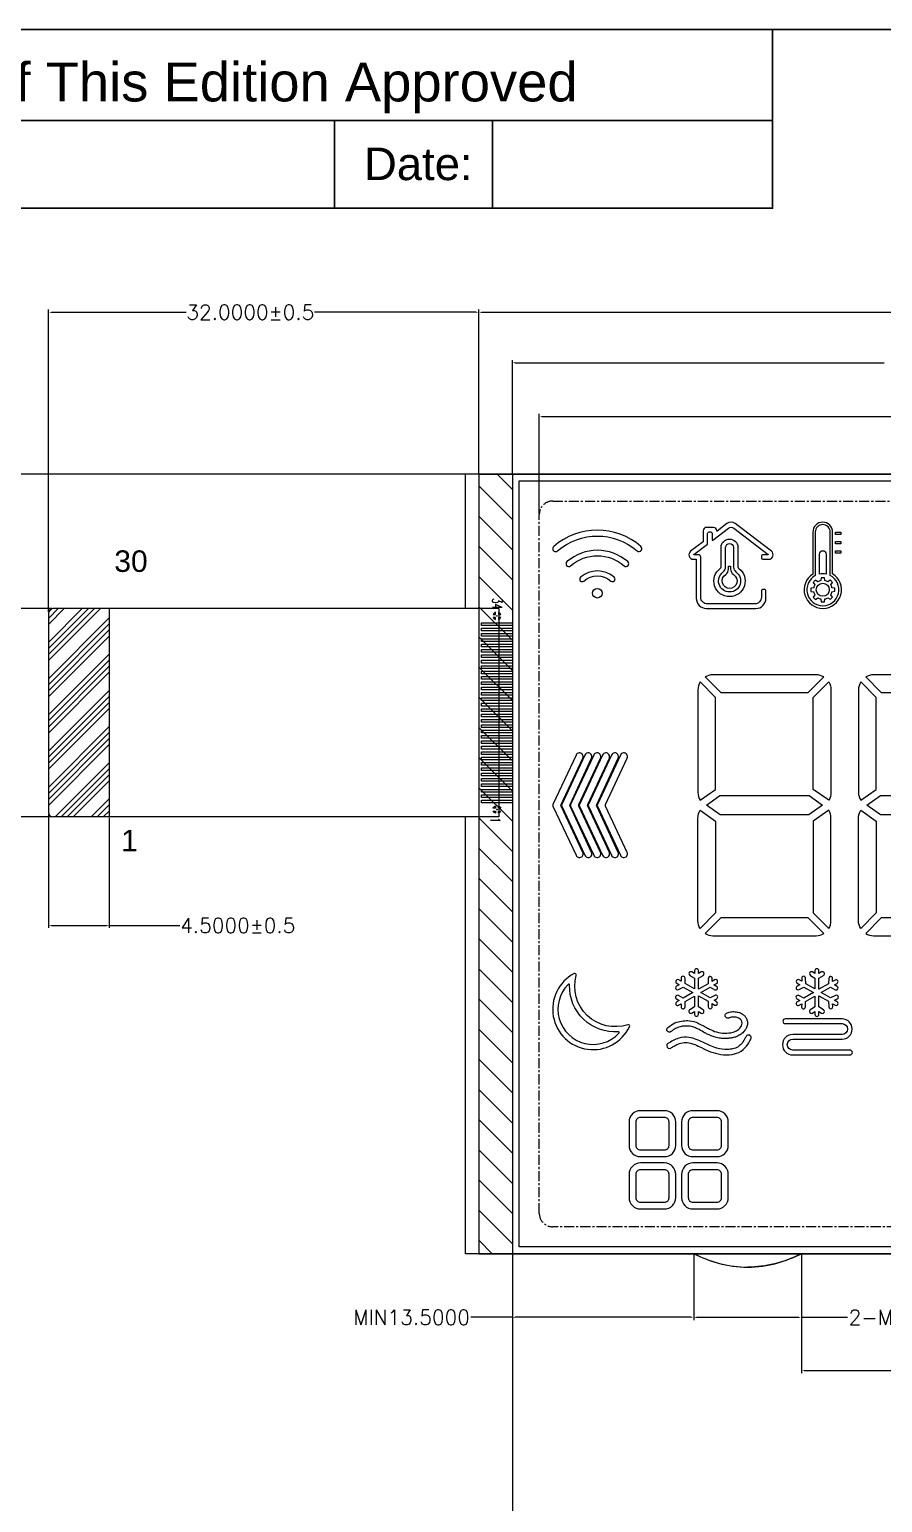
# Model space of a CAD drawing. Header units: millimetres. Extents: x 1950 to 4611, y 2266 to 2867.
# Drawn here: x 2674.1 to 2737.5, y 2679.3 to 2788.9 of the extents above; entities that cross this region are included whole.
import ezdxf

# ---------------------------------------------------------------- set-up
doc = ezdxf.new("R2010")
doc.units = ezdxf.units.MM
doc.linetypes.add('CENTER', pattern=[0.6, 0.375, -0.075, 0.075, -0.075])
for name, color, linetype, lineweight in [('BACKLIGHT', 7, 'Continuous', 20), ('FPC', 30, 'Continuous', 0), ('LCD', 4, 'Continuous', 20), ('silicone', 193, 'Continuous', 20), ('TEXT', 7, 'Continuous', 30)]:
    doc.layers.add(name, color=color, linetype=linetype, lineweight=lineweight)
doc.layers.add('Dim', color=4, linetype='Continuous')
doc.layers.add('DWG', color=7, linetype='Continuous')
doc.styles.add('Arial', font='arial.ttf')
doc.styles.get("Standard").update_dxf_attribs({"font": 'txt.shx', "bigfont": 'gbcbig.shx'})
doc.dimstyles.get("Standard").update_dxf_attribs({"dimtxt": 1, "dimasz": 0.18, "dimexe": 0.18, "dimexo": 0.0625, "dimgap": 0.09, "dimtad": 0, "dimtih": 1, "dimtoh": 1, "dimdec": 4, "dimzin": 0, "dimdsep": 46, "dimtxsty": 'Standard', "dimcen": 0.09, "dimadec": 0, "dimazin": 0, "dimtfac": 1, "dimtdec": 4, "dimtofl": 0, "dimtmove": 0, "dimatfit": 3, "dimfxl": 0, "dimtolj": 1, "dimtzin": 0, "dimarcsym": 0})

# ---------------------------------------------------------------- blocks, each defined once
blk = doc.blocks.new('A$C6D9B0F57')
at = {"layer": 'TEXT', "color": 4, "lineweight": 30}
for p, q in [((0.03, 202.38), (89.39, 202.38)), ((52.76, 202.38), (52.76, 195.04)), ((65.97, 202.38), (65.97, 195.04))]:
    blk.add_line(p, q, dxfattribs=at)
blk.add_lwpolyline([(297, 0.07), (297, 210), (0.07, 210), (0.07, 0.07)], close=True, dxfattribs=at)
blk.add_lwpolyline([(0.07, 195.04), (89.39, 195.04), (89.39, 210)], dxfattribs=at)
at = {"layer": 'TEXT', "style": 'Arial'}
for s, height, p in [('All Pages Of This Edition Approved ', 3.2555, (2.06, 203.98)), ('Date:', 2.721, (55.22, 197.4))]:
    blk.add_text(s, height=height, dxfattribs=at).set_placement(p)
blk = doc.blocks.new('*D319')
at = {"layer": 'Defpoints', "color": 0}
for p in [(2675.51, 2730.63), (2680.01, 2730.33), (2680.01, 2722.25)]:
    blk.add_point(p, dxfattribs=at)
at = {"layer": 'Dim', "color": 0, "lineweight": -2}
for p, q in [((2675.51, 2730.56), (2675.51, 2722.06)), ((2680.01, 2730.26), (2680.01, 2722.06)), ((2675.71, 2722.25), (2679.81, 2722.25)), ((2680.01, 2722.25), (2685.27, 2722.25))]:
    blk.add_line(p, q, dxfattribs=at)
at = {"layer": 'Dim', "color": 0}
for points in [[(2675.71, 2722.29), (2675.71, 2722.22), (2675.51, 2722.25)], [(2679.81, 2722.29), (2679.81, 2722.22), (2680.01, 2722.25)]]:
    blk.add_solid(points, dxfattribs=at)
at = {"layer": 'Dim', "color": 0, "lineweight": 15, "insert": (2689.58, 2722.25), "char_height": 1.1, "attachment_point": 5}
blk.add_mtext('\\A1;4.5000±0.5', dxfattribs=at)
blk = doc.blocks.new('*D320')
at = {"layer": 'Defpoints', "color": 0}
for p in [(2666.24, 2745.83), (2675.81, 2745.83), (2675.81, 2730.33)]:
    blk.add_point(p, dxfattribs=at)
at = {"layer": 'Dim', "color": 0, "lineweight": -2}
for p, q in [((2675.74, 2745.83), (2666.04, 2745.83)), ((2666.24, 2745.63), (2666.24, 2738.72)), ((2666.24, 2730.52), (2666.24, 2737.43)), ((2675.74, 2730.33), (2666.04, 2730.33))]:
    blk.add_line(p, q, dxfattribs=at)
at = {"layer": 'Dim', "color": 0}
for points in [[(2666.21, 2745.63), (2666.27, 2745.63), (2666.24, 2745.83)], [(2666.21, 2730.52), (2666.27, 2730.52), (2666.24, 2730.33)]]:
    blk.add_solid(points, dxfattribs=at)
at = {"layer": 'Dim', "color": 0, "lineweight": 15, "insert": (2666.24, 2738.08), "char_height": 1.1, "attachment_point": 5}
blk.add_mtext('\\A1;*15.5000±0.1', dxfattribs=at)
blk = doc.blocks.new('*D321')
at = {"layer": 'Defpoints', "color": 0}
for p in [(2707.51, 2755.83), (2660.99, 2745.83), (2675.81, 2745.83)]:
    blk.add_point(p, dxfattribs=at)
at = {"layer": 'Dim', "color": 0, "lineweight": -2}
for p, q in [((2660.99, 2755.83), (2660.99, 2764.35)), ((2660.99, 2764.35), (2661.19, 2764.35)), ((2707.44, 2755.83), (2660.8, 2755.83)), ((2660.99, 2746.02), (2660.99, 2755.63)), ((2675.74, 2745.83), (2660.8, 2745.83))]:
    blk.add_line(p, q, dxfattribs=at)
at = {"layer": 'Dim', "color": 0}
for points in [[(2660.96, 2755.63), (2661.03, 2755.63), (2660.99, 2755.83)], [(2660.96, 2746.02), (2661.03, 2746.02), (2660.99, 2745.83)]]:
    blk.add_solid(points, dxfattribs=at)
at = {"layer": 'Dim', "color": 0, "lineweight": 15, "insert": (2666.24, 2764.35), "char_height": 1.1, "attachment_point": 5}
blk.add_mtext('\\A1;*10.0000±0.5', dxfattribs=at)
blk = doc.blocks.new('*D322')
at = {"layer": 'Defpoints', "color": 0}
for p in [(2778.01, 2760.11), (2712.01, 2752.83), (2778.01, 2752.83)]:
    blk.add_point(p, dxfattribs=at)
at = {"layer": 'Dim', "color": 0, "lineweight": -2}
for p, q in [((2712.01, 2752.89), (2712.01, 2760.31)), ((2712.21, 2760.11), (2739.78, 2760.11)), ((2777.81, 2760.11), (2750.24, 2760.11)), ((2778.01, 2752.89), (2778.01, 2760.31))]:
    blk.add_line(p, q, dxfattribs=at)
at = {"layer": 'Dim', "color": 0}
for points in [[(2712.21, 2760.14), (2712.21, 2760.08), (2712.01, 2760.11)], [(2777.81, 2760.14), (2777.81, 2760.08), (2778.01, 2760.11)]]:
    blk.add_solid(points, dxfattribs=at)
at = {"layer": 'Dim', "color": 0, "lineweight": 15, "insert": (2745.01, 2760.11), "char_height": 1.1, "attachment_point": 5}
blk.add_mtext('\\A1;66.0000(V.A)', dxfattribs=at)
blk = doc.blocks.new('*D323')
at = {"layer": 'Defpoints', "color": 0}
for p in [(2780.01, 2767.87), (2707.51, 2755.83), (2780.01, 2755.83)]:
    blk.add_point(p, dxfattribs=at)
at = {"layer": 'Dim', "color": 0, "lineweight": -2}
for p, q in [((2707.51, 2755.89), (2707.51, 2768.07)), ((2707.71, 2767.87), (2743.84, 2767.87)), ((2779.81, 2767.87), (2751.19, 2767.87)), ((2780.01, 2755.89), (2780.01, 2768.07))]:
    blk.add_line(p, q, dxfattribs=at)
at = {"layer": 'Dim', "color": 0}
for points in [[(2707.71, 2767.9), (2707.71, 2767.84), (2707.51, 2767.87)], [(2779.81, 2767.9), (2779.81, 2767.84), (2780.01, 2767.87)]]:
    blk.add_solid(points, dxfattribs=at)
at = {"layer": 'Dim', "color": 0, "lineweight": 15, "insert": (2747.51, 2767.87), "char_height": 1.1, "attachment_point": 5}
blk.add_mtext('\\A1;*72.5000', dxfattribs=at)
blk = doc.blocks.new('*D328')
at = {"layer": 'Defpoints', "color": 0}
for p in [(2780.01, 2764.12), (2710.01, 2755.83), (2780.01, 2755.83)]:
    blk.add_point(p, dxfattribs=at)
at = {"layer": 'Dim', "color": 0, "lineweight": -2}
for p, q in [((2710.01, 2755.89), (2710.01, 2764.31)), ((2780.01, 2755.89), (2780.01, 2764.31)), ((2710.21, 2764.12), (2737.67, 2764.12)), ((2779.81, 2764.12), (2752.35, 2764.12))]:
    blk.add_line(p, q, dxfattribs=at)
at = {"layer": 'Dim', "color": 0}
for points in [[(2710.21, 2764.15), (2710.21, 2764.08), (2710.01, 2764.12)], [(2779.81, 2764.15), (2779.81, 2764.08), (2780.01, 2764.12)]]:
    blk.add_solid(points, dxfattribs=at)
at = {"layer": 'Dim', "color": 0, "lineweight": 15, "insert": (2745.01, 2764.12), "char_height": 1.1, "attachment_point": 5}
blk.add_mtext('\\A1;LCD/BLD 70.0000', dxfattribs=at)
blk = doc.blocks.new('*D329')
at = {"layer": 'Defpoints', "color": 0}
for p in [(2675.51, 2767.87), (2707.51, 2755.83), (2675.51, 2745.53)]:
    blk.add_point(p, dxfattribs=at)
at = {"layer": 'Dim', "color": 0, "lineweight": -2}
for p, q in [((2675.51, 2745.59), (2675.51, 2768.07)), ((2675.71, 2767.87), (2685.74, 2767.87)), ((2707.31, 2767.87), (2695.29, 2767.87)), ((2707.51, 2755.89), (2707.51, 2768.07))]:
    blk.add_line(p, q, dxfattribs=at)
at = {"layer": 'Dim', "color": 0}
for points in [[(2675.71, 2767.9), (2675.71, 2767.84), (2675.51, 2767.87)], [(2707.31, 2767.9), (2707.31, 2767.84), (2707.51, 2767.87)]]:
    blk.add_solid(points, dxfattribs=at)
at = {"layer": 'Dim', "color": 0, "lineweight": 15, "insert": (2690.51, 2767.87), "char_height": 1.1, "attachment_point": 5}
blk.add_mtext('\\A1;32.0000±0.5', dxfattribs=at)
blk = doc.blocks.new('*D331')
at = {"layer": 'Defpoints', "color": 0}
for p in [(2723.51, 2697.83), (2710.01, 2696.83), (2723.51, 2693.09)]:
    blk.add_point(p, dxfattribs=at)
at = {"layer": 'Dim', "color": 0, "lineweight": -2}
for p, q in [((2723.51, 2697.76), (2723.51, 2692.89)), ((2710.01, 2696.76), (2710.01, 2692.89)), ((2710.01, 2693.09), (2706.92, 2693.09)), ((2723.31, 2693.09), (2710.21, 2693.09))]:
    blk.add_line(p, q, dxfattribs=at)
at = {"layer": 'Dim', "color": 0}
for points in [[(2710.21, 2693.12), (2710.21, 2693.06), (2710.01, 2693.09)], [(2723.31, 2693.12), (2723.31, 2693.06), (2723.51, 2693.09)]]:
    blk.add_solid(points, dxfattribs=at)
at = {"layer": 'Dim', "color": 0, "lineweight": 15, "insert": (2702.51, 2693.09), "char_height": 1.1, "attachment_point": 5}
blk.add_mtext('\\A1;MIN13.5000', dxfattribs=at)
blk = doc.blocks.new('*D332')
at = {"layer": 'Defpoints', "color": 0}
for p in [(2731.51, 2697.83), (2758.51, 2697.83), (2758.51, 2689.13)]:
    blk.add_point(p, dxfattribs=at)
at = {"layer": 'Dim', "color": 0, "lineweight": -2}
for p, q in [((2731.51, 2697.76), (2731.51, 2688.93)), ((2758.51, 2697.76), (2758.51, 2688.93)), ((2731.71, 2689.13), (2741.51, 2689.13)), ((2758.31, 2689.13), (2750.51, 2689.13))]:
    blk.add_line(p, q, dxfattribs=at)
at = {"layer": 'Dim', "color": 0}
for points in [[(2731.71, 2689.16), (2731.71, 2689.1), (2731.51, 2689.13)], [(2758.31, 2689.16), (2758.31, 2689.1), (2758.51, 2689.13)]]:
    blk.add_solid(points, dxfattribs=at)
at = {"layer": 'Dim', "color": 0, "lineweight": 15, "insert": (2746.01, 2689.13), "char_height": 1.1, "attachment_point": 5}
blk.add_mtext('\\A1;MIN27.0000', dxfattribs=at)
blk = doc.blocks.new('*D333')
at = {"layer": 'Defpoints', "color": 0}
for p in [(2723.51, 2697.83), (2731.51, 2697.83), (2731.51, 2693.09)]:
    blk.add_point(p, dxfattribs=at)
at = {"layer": 'Dim', "color": 0, "lineweight": -2}
for p, q in [((2723.51, 2697.76), (2723.51, 2692.89)), ((2731.51, 2697.76), (2731.51, 2692.89)), ((2723.71, 2693.09), (2731.31, 2693.09)), ((2731.51, 2693.09), (2734.93, 2693.09))]:
    blk.add_line(p, q, dxfattribs=at)
at = {"layer": 'Dim', "color": 0}
for points in [[(2723.71, 2693.12), (2723.71, 2693.06), (2723.51, 2693.09)], [(2731.31, 2693.12), (2731.31, 2693.06), (2731.51, 2693.09)]]:
    blk.add_solid(points, dxfattribs=at)
at = {"layer": 'Dim', "color": 0, "lineweight": 15, "insert": (2740.16, 2693.09), "char_height": 1.1, "attachment_point": 5}
blk.add_mtext('\\A1;2-MAX8.0000', dxfattribs=at)
blk = doc.blocks.new('*D334')
at = {"layer": 'Defpoints', "color": 0}
for p in [(2710.01, 2697.83), (2780.01, 2696.83), (2780.01, 2671.77)]:
    blk.add_point(p, dxfattribs=at)
at = {"layer": 'Dim', "color": 0, "lineweight": -2}
for p, q in [((2710.01, 2697.76), (2710.01, 2671.57)), ((2780.01, 2696.76), (2780.01, 2671.57)), ((2710.21, 2671.77), (2742.07, 2671.77)), ((2779.81, 2671.77), (2747.95, 2671.77))]:
    blk.add_line(p, q, dxfattribs=at)
at = {"layer": 'Dim', "color": 0}
for points in [[(2710.21, 2671.8), (2710.21, 2671.73), (2710.01, 2671.77)], [(2779.81, 2671.8), (2779.81, 2671.73), (2780.01, 2671.77)]]:
    blk.add_solid(points, dxfattribs=at)
at = {"layer": 'Dim', "color": 0, "lineweight": 15, "insert": (2745.01, 2671.77), "char_height": 1.1, "attachment_point": 5}
blk.add_mtext('\\A1;70.0000', dxfattribs=at)
blk = doc.blocks.new('SPC')
at = {"layer": 'LCD'}
for points in [[(11.78, 52.29, 1), (12.06, 52.62, 0.37367), (5.57, 52.62, 1), (5.86, 52.29, -0.37367)], [(16.34, 52), (16.01, 52, -0.718034), (16, 52.03), (17.01, 52.8, 0.234266), (17.02, 52.81), (17.02, 53.59, -0.41484), (17.14, 53.7), (17.26, 53.7, -0.413587), (17.37, 53.59), (17.37, 53.1, 0.620396), (17.4, 53.09), (18.57, 53.98, -0.337132), (18.97, 53.98), (21.53, 52.03, -0.718303), (21.52, 52), (21.14, 52, 0.414318), (21.02, 51.88), (21.02, 51.78, 0.41411), (21.14, 51.67), (21.57, 51.67, 0.718303), (21.77, 52.26), (19.07, 54.32, 0.337132), (18.46, 54.32), (17.73, 53.76, -0.620396), (17.7, 53.77), (17.7, 53.79, 0.413587), (17.46, 54.04), (16.94, 54.04, 0.41484), (16.69, 53.79), (16.69, 52.97), (15.76, 52.26, 0.718034), (15.96, 51.67), (16.16, 51.67, -0.41411), (16.18, 51.65), (16.18, 48.76, 0.414214), (16.92, 48.01), (20.61, 48.01, 0.414214), (21.36, 48.76), (21.36, 49.3, 0.414214), (21.24, 49.42), (21.14, 49.42, 0.414214), (21.02, 49.3), (21.02, 48.84, -0.414214), (20.53, 48.35), (17, 48.35, -0.414214), (16.51, 48.84), (16.51, 51.83, 0.41411)], [(26.32, 53.69, 1), (24.85, 53.69), (24.85, 50.57, 3.486322), (26.32, 50.58)], [(25.03, 53.69), (25.03, 50.45, 4.039611), (26.14, 50.46), (26.14, 53.69, 1)], [(17.96, 50.99, 0.214015), (18.02, 51.1), (18.02, 52.57, -0.948577), (19.28, 52.57), (19.28, 51.1, 0.214015), (19.34, 50.99, -3.04756)], [(18.18, 50.73, 0.202499), (18.36, 51.07), (18.36, 52.57, -0.888352), (18.95, 52.57), (18.95, 51.07, 0.202499), (19.13, 50.73, -3.143835)], [(10.82, 51.18, 1), (11.08, 51.49, 0.37367), (6.56, 51.49, 1), (6.82, 51.18, -0.37367)], [(25.34, 50.57), (25.34, 52.06, -1), (25.83, 52.06), (25.83, 50.57, 0.103239)], [(9.83, 50.05, 1), (10.07, 50.33, 0.37367), (7.57, 50.33, 1), (7.81, 50.05, -0.37367)], [(18.37, 50.53, 0.204472), (18.58, 50.94), (18.58, 51.16), (18.72, 51.16), (18.72, 50.94, 0.204472), (18.94, 50.53, -3.624789)], [(24.92, 49.55), (24.7, 49.51, 0.064732), (24.7, 49.28), (24.92, 49.25, 0.084971), (25.01, 49.03), (24.88, 48.85, 0.064732), (25.05, 48.68), (25.23, 48.81, 0.084971), (25.44, 48.72), (25.48, 48.51, 0.064732), (25.71, 48.51), (25.75, 48.72, 0.084971), (25.97, 48.81), (26.15, 48.69, 0.064732), (26.31, 48.85), (26.18, 49.03, 0.084971), (26.27, 49.25), (26.49, 49.29, 0.064732), (26.49, 49.52), (26.27, 49.55, 0.084971), (26.18, 49.77), (26.31, 49.95, 0.064732), (26.14, 50.12), (25.96, 49.99, 0.084971), (25.75, 50.08), (25.71, 50.29, 0.064732), (25.48, 50.29), (25.44, 50.08, 0.084971), (25.22, 49.99), (25.04, 50.11, 0.064732), (24.88, 49.95), (25.01, 49.77, 0.084971)], [(17.42, 43.07, 0.136063), (16.84, 42.91), (18, 41.75), (24.51, 41.75), (25.66, 42.91, 0.136063), (25.09, 43.07)], [(28.78, 42.91), (29.94, 41.75), (36.45, 41.75), (37.6, 42.91, 0.136063), (37.03, 43.07), (29.36, 43.07, 0.136063)], [(16.3, 34.32, 0.139094), (16.47, 33.74), (17.62, 34.55), (17.62, 41.38), (16.47, 42.54, 0.139094), (16.3, 41.96)], [(26.2, 34.32, -0.139094), (26.04, 33.74), (24.88, 34.55), (24.88, 41.38), (26.04, 42.54, -0.139094), (26.2, 41.96)], [(28.24, 34.32, 0.139094), (28.41, 33.74), (29.56, 34.55), (29.56, 41.38), (28.41, 42.54, 0.139094), (28.24, 41.96)], [(7.73, 36.87, 1), (7.23, 37.1), (5.51, 33.42, 0.221646), (5.51, 33.31), (7.23, 29.64, 1.013416), (7.73, 29.86), (6.12, 33.3, -0.221714), (6.12, 33.43)], [(8.39, 36.87, 1), (7.89, 37.1), (6.17, 33.42, 0.221646), (6.17, 33.31), (7.89, 29.64, 1.013416), (8.39, 29.86), (6.79, 33.3, -0.221714), (6.79, 33.43)], [(9.05, 36.87, 1), (8.55, 37.1), (6.83, 33.42, 0.221646), (6.83, 33.31), (8.55, 29.64, 1.013416), (9.05, 29.86), (7.45, 33.3, -0.221714), (7.45, 33.43)], [(9.71, 36.87, 1), (9.21, 37.1), (7.49, 33.42, 0.221646), (7.49, 33.31), (9.21, 29.64, 1.013416), (9.71, 29.86), (8.11, 33.3, -0.221714), (8.11, 33.43)], [(10.37, 36.87, 1), (9.87, 37.1), (8.15, 33.42, 0.221646), (8.15, 33.31), (9.87, 29.64, 1.013416), (10.37, 29.86), (8.77, 33.3, -0.221714), (8.77, 33.43)], [(11.03, 36.87, 1), (10.53, 37.1), (8.82, 33.42, 0.221646), (8.82, 33.31), (10.53, 29.64, 1.013416), (11.03, 29.86), (9.43, 33.3, -0.221714), (9.43, 33.43)], [(17.62, 32.19), (17.62, 25.35), (16.47, 24.19, -0.139094), (16.3, 24.78), (16.3, 32.41, -0.139094), (16.47, 33)], [(24.88, 32.19), (24.88, 25.35), (26.04, 24.19, 0.139094), (26.2, 24.78), (26.2, 32.41, 0.139094), (26.04, 33)], [(29.56, 32.19), (29.56, 25.35), (28.41, 24.19, -0.139094), (28.24, 24.78), (28.24, 32.41, -0.139094), (28.41, 33)], [(25.09, 23.66, 0.136063), (25.66, 23.82), (24.51, 24.98), (18, 24.98), (16.84, 23.82, 0.136063), (17.42, 23.66)], [(37.03, 23.66, 0.136063), (37.6, 23.82), (36.45, 24.98), (29.94, 24.98), (28.78, 23.82, 0.136063), (29.36, 23.66)], [(7.09, 20.84, 1.37923), (11.21, 16.88, 0.66148), (11.08, 17.04, -0.601431), (7.25, 20.71, 0.66148)], [(17.54, 20.37), (17.35, 20.25), (17.35, 20.48, 1), (17.06, 20.49), (17.05, 20.08), (16.34, 19.67), (16.34, 20.5), (16.68, 20.71, 1), (16.53, 20.96), (16.34, 20.84), (16.34, 21.06, 1), (16.05, 21.06), (16.05, 20.84), (15.85, 20.96, 1), (15.7, 20.71), (16.05, 20.5), (16.05, 19.7), (15.36, 20.1), (15.34, 20.5, 1), (15.05, 20.49), (15.06, 20.27), (14.87, 20.38, 1), (14.72, 20.13), (14.91, 20.01), (14.71, 19.91, 1), (14.85, 19.65), (15.21, 19.84), (15.92, 19.43), (15.2, 19.02), (14.85, 19.21, 1), (14.71, 18.95), (14.91, 18.84), (14.72, 18.73, 1), (14.86, 18.48), (15.05, 18.59), (15.05, 18.37, 1), (15.34, 18.36), (15.35, 18.76), (16.05, 19.17), (16.05, 18.36), (15.7, 18.15, 1), (15.85, 17.9), (16.05, 18.02), (16.05, 17.8, 1), (16.34, 17.8), (16.34, 18.02), (16.53, 17.9, 1), (16.68, 18.15), (16.34, 18.36), (16.34, 19.19), (17.06, 18.78), (17.07, 18.37, 1), (17.36, 18.38), (17.35, 18.61), (17.54, 18.5, 1), (17.69, 18.75), (17.5, 18.86), (17.7, 18.97, 1), (17.56, 19.22), (17.2, 19.03), (16.51, 19.43), (17.2, 19.83), (17.55, 19.64, 1), (17.69, 19.89), (17.49, 20), (17.69, 20.11, 1)], [(25.3, 20.5), (25.65, 20.71, 1), (25.5, 20.96), (25.3, 20.84), (25.3, 21.06, 1), (25.01, 21.06), (25.01, 20.84), (24.82, 20.96, 1), (24.67, 20.71), (25.01, 20.5), (25.01, 19.7), (24.32, 20.09), (24.31, 20.5, 1), (24.02, 20.49), (24.02, 20.27), (23.83, 20.38, 1), (23.68, 20.13), (23.88, 20.01), (23.68, 19.91, 1), (23.82, 19.65), (24.18, 19.84), (24.89, 19.43), (24.17, 19.01), (23.81, 19.21, 1), (23.67, 18.95), (23.87, 18.84), (23.68, 18.73, 1), (23.83, 18.48), (24.02, 18.59), (24.01, 18.36, 1), (24.3, 18.36), (24.31, 18.76), (25.01, 19.16), (25.01, 18.36), (24.67, 18.15, 1), (24.82, 17.9), (25.01, 18.02), (25.01, 17.8, 1), (25.3, 17.8), (25.3, 18.02), (25.5, 17.9, 1), (25.65, 18.15), (25.3, 18.36), (25.3, 19.19), (26.02, 18.78), (26.03, 18.37, 1), (26.33, 18.38), (26.32, 18.6), (26.51, 18.49, 1), (26.66, 18.75), (26.47, 18.86), (26.67, 18.96, 1), (26.53, 19.22), (26.17, 19.03), (25.47, 19.43), (26.16, 19.83), (26.52, 19.64, 1), (26.66, 19.89), (26.46, 20), (26.65, 20.11, 1), (26.51, 20.36), (26.31, 20.25), (26.32, 20.48, 1), (26.03, 20.49), (26.02, 20.08), (25.3, 19.67)], [(10.37, 16.51, -0.441859), (6.75, 19.98, 0.68037), (6.64, 20.03, 1.013291), (10.42, 16.4, 0.68037)], [(18.59, 17.53, -1.016266), (18.47, 17.91, 0.014806), (18.5, 17.92, -0.015084), (18.63, 17.96, -0.042138), (18.81, 18, -0.035418), (18.98, 18.01, -0.028602), (19.14, 17.99, -0.023822), (19.3, 17.96, -0.036535), (19.47, 17.91, -0.039711), (19.6, 17.84, -0.032735), (19.69, 17.77, -0.037518), (19.78, 17.69, -0.03771), (19.85, 17.6, -0.035655), (19.91, 17.5, -0.03487), (19.95, 17.39, -0.036053), (19.98, 17.28, -0.038766), (19.99, 17.16, -0.041047), (19.98, 17.04, -0.018466), (19.97, 16.98, -0.016992), (19.95, 16.93, -0.015401), (19.94, 16.87, -0.013956), (19.92, 16.83, -0.023359), (19.87, 16.74, -0.027136), (19.8, 16.63, -0.033538), (19.7, 16.5, -0.032003), (19.57, 16.38, -0.030889), (19.44, 16.29, -0.029522), (19.3, 16.21, -0.034669), (19.09, 16.12, -0.029411), (18.81, 16.05, -0.026383), (18.54, 16.02, -0.02561), (18.27, 16.01, -0.025288), (17.99, 16.03, -0.038312), (17.59, 16.11, -0.045889), (17, 16.34, -0.005978), (16.88, 16.4, -0.004553), (16.72, 16.49, 0.011614), (16.27, 16.73, 0.029683), (15.99, 16.85, 0.02932), (15.82, 16.9, 0.029165), (15.64, 16.93, 0.027292), (15.45, 16.94, 0.013114), (15.35, 16.94, 0.012877), (15.25, 16.93, 0.012714), (15.16, 16.92, 0.012628), (15.06, 16.9, 0.026731), (14.88, 16.85, 0.029814), (14.71, 16.79, 0.033296), (14.55, 16.7, 0.020479), (14.39, 16.59, 0.002183), (14.3, 16.52, -1), (14.06, 16.84, -0.006712), (14.2, 16.94, -0.082648), (14.73, 17.22, -0.107137), (15.68, 17.33, -0.080322), (16.31, 17.15, -0.013124), (16.49, 17.06, -0.007808), (16.85, 16.87, 0.011823), (17.16, 16.71, 0.044328), (17.67, 16.5, 0.138633), (18.91, 16.48, 0.082465), (19.25, 16.64, 0.125105), (19.54, 16.96, 0.120319), (19.59, 17.15, 0.295573), (19.35, 17.52, 0.077837), (19.06, 17.6, 0.122996), (18.69, 17.57), (18.64, 17.55, -0.019427)], [(27.02, 17.12, -1), (27.02, 16.31), (23.35, 16.31, 1), (23.35, 14.79), (27.61, 14.79, 1), (27.61, 15.15), (23.35, 15.15, -1), (23.35, 15.96), (27.02, 15.96, 1), (27.02, 17.47), (22.8, 17.47, 1), (22.8, 17.12)], [(17.7, 15.3, -0.032613), (17.19, 15.48, -0.012231), (16.77, 15.68, 0.011254), (16.32, 15.89, 0.008922), (16.17, 15.94, 0.05621), (15.65, 16.09, 0.107877), (14.87, 16.03, 0.049817), (14.47, 15.86, 0.018829), (14.07, 15.63, 1), (14.28, 15.29, -0.006601), (14.53, 15.45, -0.027598), (14.81, 15.59, -0.166889), (15.74, 15.66, -0.036831), (16.07, 15.56, -0.016826), (16.56, 15.33, 0.020629), (17.24, 15.03, 0.055372), (18, 14.83, 0.073405), (18.84, 14.83, 0.045148), (19.18, 14.91, 0.12491), (19.8, 15.31, 0.066187), (20.17, 15.84, 0.005155), (20.24, 15.98, 1), (19.88, 16.16, -0.012908), (19.77, 15.95, -0.05768), (19.51, 15.59, -0.060537), (19.29, 15.4, -0.090325), (18.88, 15.24, -0.044699), (18.52, 15.2, -0.077914)], [(13.81, 7.22, 0.414214), (14.65, 8.06), (14.65, 9.8, 0.414214), (13.81, 10.64), (12.02, 10.64, 0.414214), (11.18, 9.8), (11.18, 8.06, 0.414214), (12.02, 7.22)], [(13.81, 7.72, 0.414214), (14.15, 8.06), (14.15, 9.8, 0.414214), (13.81, 10.14), (12.02, 10.14, 0.414214), (11.68, 9.8), (11.68, 8.06, 0.414214), (12.02, 7.72)], [(15.93, 10.64, 0.414214), (15.08, 9.8), (15.08, 8.06, 0.414214), (15.93, 7.22), (17.72, 7.22, 0.414214), (18.56, 8.06), (18.56, 9.8, 0.414214), (17.72, 10.64)], [(15.93, 10.14, 0.414214), (15.58, 9.8), (15.58, 8.06, 0.414214), (15.93, 7.72), (17.72, 7.72, 0.414214), (18.06, 8.06), (18.06, 9.8, 0.414214), (17.72, 10.14)], [(13.81, 3.33, 0.414214), (14.65, 4.17), (14.65, 5.9, 0.414214), (13.81, 6.75), (12.02, 6.75, 0.414214), (11.18, 5.9), (11.18, 4.17, 0.414214), (12.02, 3.33)], [(15.93, 6.75, 0.414214), (15.08, 5.9), (15.08, 4.17, 0.414214), (15.93, 3.33), (17.72, 3.33, 0.414214), (18.56, 4.17), (18.56, 5.9, 0.414214), (17.72, 6.75)], [(13.81, 3.83, 0.414214), (14.15, 4.17), (14.15, 5.9, 0.414214), (13.81, 6.25), (12.02, 6.25, 0.414214), (11.68, 5.9), (11.68, 4.17, 0.414214), (12.02, 3.83)], [(15.93, 6.25, 0.414214), (15.58, 5.9), (15.58, 4.17, 0.414214), (15.93, 3.83), (17.72, 3.83, 0.414214), (18.06, 4.17), (18.06, 5.9, 0.414214), (17.72, 6.25)]]:
    blk.add_lwpolyline(points, format="xyb", close=True, dxfattribs=at)
for points in [[(26.93, 53.51), (26.53, 53.51), (26.53, 53.69), (26.93, 53.69)], [(26.93, 52.82), (26.53, 52.82), (26.53, 52.99), (26.93, 52.99)], [(26.93, 52.12), (26.53, 52.12), (26.53, 52.3), (26.93, 52.3)], [(24.57, 34.08), (25.58, 33.37), (24.56, 32.65), (17.95, 32.65), (16.93, 33.37), (17.94, 34.08)], [(36.51, 34.08), (37.52, 33.37), (36.5, 32.65), (29.89, 32.65), (28.87, 33.37), (29.88, 34.08)]]:
    blk.add_lwpolyline(points, close=True, dxfattribs=at)
for centre, radius in [((8.82, 49.14), 0.355), ((25.59, 49.4), 0.486)]:
    blk.add_circle(centre, radius, dxfattribs=at)
blk = doc.blocks.new('DWG')
at = {"layer": 'LCD'}
for points in [[(0, 58), (0, 0), (72.5, 0), (72.5, 58)], [(2.5, 46.75), (0.2, 46.75), (0.2, 46.95), (2.5, 46.95)], [(2.5, 46.35), (0.2, 46.35), (0.2, 46.55), (2.5, 46.55)], [(2.5, 45.95), (0.2, 45.95), (0.2, 46.15), (2.5, 46.15)], [(2.5, 45.55), (0.2, 45.55), (0.2, 45.75), (2.5, 45.75)], [(2.5, 45.15), (0.2, 45.15), (0.2, 45.35), (2.5, 45.35)], [(2.5, 44.75), (0.2, 44.75), (0.2, 44.95), (2.5, 44.95)], [(2.5, 44.35), (0.2, 44.35), (0.2, 44.55), (2.5, 44.55)], [(2.5, 43.95), (0.2, 43.95), (0.2, 44.15), (2.5, 44.15)], [(2.5, 43.55), (0.2, 43.55), (0.2, 43.75), (2.5, 43.75)], [(2.5, 43.15), (0.2, 43.15), (0.2, 43.35), (2.5, 43.35)], [(2.5, 42.75), (0.2, 42.75), (0.2, 42.95), (2.5, 42.95)], [(2.5, 42.35), (0.2, 42.35), (0.2, 42.55), (2.5, 42.55)], [(2.5, 41.95), (0.2, 41.95), (0.2, 42.15), (2.5, 42.15)], [(2.5, 41.55), (0.2, 41.55), (0.2, 41.75), (2.5, 41.75)], [(2.5, 41.15), (0.2, 41.15), (0.2, 41.35), (2.5, 41.35)], [(2.5, 40.75), (0.2, 40.75), (0.2, 40.95), (2.5, 40.95)], [(2.5, 40.35), (0.2, 40.35), (0.2, 40.55), (2.5, 40.55)], [(2.5, 39.95), (0.2, 39.95), (0.2, 40.15), (2.5, 40.15)], [(2.5, 39.55), (0.2, 39.55), (0.2, 39.75), (2.5, 39.75)], [(2.5, 39.15), (0.2, 39.15), (0.2, 39.35), (2.5, 39.35)], [(2.5, 38.75), (0.2, 38.75), (0.2, 38.95), (2.5, 38.95)], [(2.5, 38.35), (0.2, 38.35), (0.2, 38.55), (2.5, 38.55)], [(2.5, 37.95), (0.2, 37.95), (0.2, 38.15), (2.5, 38.15)], [(2.5, 37.55), (0.2, 37.55), (0.2, 37.75), (2.5, 37.75)], [(2.5, 37.15), (0.2, 37.15), (0.2, 37.35), (2.5, 37.35)], [(2.5, 36.75), (0.2, 36.75), (0.2, 36.95), (2.5, 36.95)], [(2.5, 36.35), (0.2, 36.35), (0.2, 36.55), (2.5, 36.55)], [(2.5, 35.95), (0.2, 35.95), (0.2, 36.15), (2.5, 36.15)], [(2.5, 35.55), (0.2, 35.55), (0.2, 35.75), (2.5, 35.75)], [(2.5, 35.15), (0.2, 35.15), (0.2, 35.35), (2.5, 35.35)], [(2.5, 34.75), (0.2, 34.75), (0.2, 34.95), (2.5, 34.95)], [(2.5, 34.35), (0.2, 34.35), (0.2, 34.55), (2.5, 34.55)], [(2.5, 33.95), (0.2, 33.95), (0.2, 34.15), (2.5, 34.15)], [(2.5, 33.55), (0.2, 33.55), (0.2, 33.75), (2.5, 33.75)]]:
    blk.add_lwpolyline(points, close=True, dxfattribs=at)
blk.add_lwpolyline([(2.5, 58), (2.5, 0)], dxfattribs=at)
at = {"layer": 'LCD', "linetype": 'CENTER', "ltscale": 2}
blk.add_lwpolyline([(70.5, 55), (70.5, 3, -0.414214), (69.5, 2), (5.5, 2, -0.414214), (4.5, 3), (4.5, 55, -0.414214), (5.5, 56), (69.5, 56, -0.414214)], format="xyb", close=True, dxfattribs=at)
at = {"layer": 'LCD'}
for points in [[(1.24, 47.73, 0.207908), (1.07, 47.56), (1.24, 47.56)], [(1.24, 47.18), (1.24, 47.34), (1.07, 47.34, 0.207908)], [(1.46, 47.56), (1.63, 47.56, 0.207908), (1.46, 47.73)], [(1.46, 47.34), (1.46, 47.18, 0.207908), (1.63, 47.34)], [(1.24, 33.32), (1.24, 33.16), (1.07, 33.16, -0.207908)], [(1.24, 32.77, -0.207908), (1.07, 32.93), (1.24, 32.93)], [(1.46, 33.16), (1.46, 33.32, -0.207908), (1.63, 33.16)], [(1.46, 32.93), (1.63, 32.93, -0.207908), (1.46, 32.77)]]:
    blk.add_lwpolyline(points, format="xyb", close=True, dxfattribs=at)
blk.add_lwpolyline([(16, 0, 0.049067), (17.82, -0.7, 0.066912), (20, -1, 0.066912), (22.18, -0.7, 0.049067), (24, 0)], format="xyb", dxfattribs=at)
for centre in [(1.35, 47.45), (1.35, 33.05)]:
    blk.add_circle(centre, 0.025, dxfattribs=at)
blk.add_blockref('SPC', (0, 0), dxfattribs=at)
at = {"layer": 'LCD', "width": 0.7}
for s, p in [('34', (1.01, 48.79)), ('1', (0.86, 32.47))]:
    blk.add_text(s, height=0.72, rotation=270, dxfattribs=at).set_placement(p)

msp = doc.modelspace()

# ---------------------------------------------------------------- hatches: boundary and pattern name
at = {"layer": 'FPC', "lineweight": 15}
h = msp.add_hatch(dxfattribs=at)
h.set_pattern_fill('ANSI34', color=256, scale=0.1, angle=90, style=0)
h.set_pattern_definition([(45, (8232.6751, 1830.6622), (1.3470384, -1.3470384), []), (45, (8232.6751, 1831.1112), (1.3470384, -1.3470384), []), (45, (8232.6751, 1831.5602), (1.3470384, -1.3470384), []), (45, (8232.6751, 1832.0092), (1.3470384, -1.3470384), [])])
h.paths.add_polyline_path([(2680.01106, 2745.82549), (2675.81106, 2745.82549, 0.414213562), (2675.51106, 2745.52549), (2675.51106, 2730.62549, 0.414213562), (2675.81106, 2730.32549), (2680.01106, 2730.32549)])
at = {"layer": 'silicone', "lineweight": 15}
h = msp.add_hatch(dxfattribs=at)
h.set_pattern_fill('ANSI31', color=256, scale=0.5, style=0)
h.set_pattern_definition([(135, (8234.1751, 1830.6622), (1.122532, 1.122532), [])])
h.paths.add_polyline_path([(2710.01106, 2755.82549), (2707.51106, 2755.82549), (2707.51106, 2697.82549), (2710.01106, 2697.82549)])

# ---------------------------------------------------------------- linework, layer by layer
at = {"color": 130, "linetype": 'Continuous'}
for p, q in [((2707.51106, 2755.82549), (2780.01106, 2755.82549)), ((2707.51106, 2755.82549), (2707.51106, 2697.82549)), ((2710.01106, 2755.82549), (2710.01106, 2697.82549)), ((2707.51106, 2697.82549), (2780.01106, 2697.82549))]:
    msp.add_line(p, q, dxfattribs=at)
for points in [[(2723.51106, 2697.82549), (2724.14789, 2697.50707), (2725.13948, 2697.12538), (2726.50312, 2696.86798), (2727.17707, 2696.82549), (2727.51106, 2696.82549)], [(2731.51106, 2697.82549), (2730.87422, 2697.50707), (2729.88263, 2697.12538), (2728.519, 2696.86798), (2727.84504, 2696.82549), (2727.51106, 2696.82549)]]:
    msp.add_open_spline(points, degree=3, knots=[0, 0, 0, 0, 0.514032829, 0.758878467, 1, 1, 1, 1], dxfattribs=at)
at = {"layer": 'BACKLIGHT', "lineweight": 15}
for p, q in [((2780.01106, 2755.82549), (2706.51106, 2755.82549)), ((2706.51106, 2745.82549), (2706.51106, 2755.82549)), ((2706.51106, 2697.82549), (2706.51106, 2730.32549)), ((2780.01106, 2697.82549), (2706.51106, 2697.82549))]:
    msp.add_line(p, q, dxfattribs=at)
at = {"layer": 'Dim', "color": 3}
msp.add_lwpolyline([(2710.51106, 2755.32549), (2779.51106, 2755.32549), (2779.51106, 2698.32549), (2710.51106, 2698.32549)], close=True, dxfattribs=at)
at = {"layer": 'FPC'}
for p, q in [((2709.01106, 2745.82549), (2675.81106, 2745.82549)), ((2680.01106, 2745.82549), (2680.01106, 2730.32549)), ((2709.01106, 2745.82549), (2709.01106, 2730.32549)), ((2675.51106, 2730.62549), (2675.51106, 2745.52549)), ((2709.01106, 2730.32549), (2675.81106, 2730.32549))]:
    msp.add_line(p, q, dxfattribs=at)
for centre, start, end in [((2675.81106, 2745.52549), 90, 180), ((2675.81106, 2730.62549), 180, 270)]:
    msp.add_arc(centre, 0.3, start, end, dxfattribs=at)
at = {"layer": 'LCD', "color": 3, "lineweight": 15}
msp.add_lwpolyline([(2710.51106, 2755.32549), (2779.51106, 2755.32549), (2779.51106, 2698.32549), (2710.51106, 2698.32549)], close=True, dxfattribs=at)

# ---------------------------------------------------------------- block references
at = {"layer": 'DWG'}
msp.add_blockref('DWG', (2707.51106, 2697.82549), dxfattribs=at)
at = {"layer": 'TEXT', "lineweight": 9, "xscale": 0.8895743999999013, "yscale": 0.8895743999999013, "zscale": 0.8895743999999013}
msp.add_blockref('A$C6D9B0F57', (2649.84791, 2602.10356), dxfattribs=at)

# ---------------------------------------------------------------- texts
at = {"layer": 'TEXT', "lineweight": 20, "char_height": 1.6, "width": 35.0546372, "attachment_point": 3, "style": 'Arial'}
for s, insert in [('30', (2682.87812, 2750.15383)), ('1', (2682.13263, 2729.36043))]:
    msp.add_mtext(s, dxfattribs=dict(at, insert=insert))

# ---------------------------------------------------------------- dimensions: what is measured, and where the dimension line sits
at = {"layer": 'Dim', "lineweight": 15}
for base, p1, p2, picture, middle in [((2675.51106, 2767.87107), (2707.51106, 2755.82549), (2675.51106, 2745.52549), '*D329', (2690.51106, 2767.87107)), ((2680.01106, 2722.25325), (2675.51106, 2730.62549), (2680.01106, 2730.32549), '*D319', (2689.58106, 2722.25325))]:
    dim = msp.add_linear_dim(base=base, p1=p1, p2=p2, angle=180, dimstyle='Standard', override={"dimscale": 1.1, "dimtol": 1, "dimlim": 0, "dimtp": 0.5, "dimtm": 0.5, "dimtfac": 1, "dimtdec": 1}, dxfattribs=at)
    dim.commit()
    dim.dimension.update_dxf_attribs({"geometry": picture, "text_midpoint": middle, "dimtype": 160})
for base, p1, p2, text, picture, middle in [((2780.01106, 2767.87107), (2707.51106, 2755.82549), (2780.01106, 2755.82549), '*<>', '*D323', (2747.51106, 2767.87107)), ((2723.51106, 2693.08973), (2710.01106, 2696.82549), (2723.51106, 2697.82549), 'MIN<>', '*D331', (2702.51272, 2693.08973)), ((2731.51106, 2693.08973), (2723.51106, 2697.82549), (2731.51106, 2697.82549), '2-MAX<>', '*D333', (2740.16439, 2693.08973)), ((2758.51106, 2689.13152), (2731.51106, 2697.82549), (2758.51106, 2697.82549), 'MIN<>', '*D332', (2746.01106, 2689.13152))]:
    dim = msp.add_linear_dim(base=base, p1=p1, p2=p2, text=text, dimstyle='Standard', override={"dimscale": 1.1}, dxfattribs=at)
    dim.commit()
    dim.dimension.update_dxf_attribs({"geometry": picture, "text_midpoint": middle, "dimtype": 160})
for base, p1, p2, text, picture, middle in [((2780.01106, 2764.11679), (2710.01106, 2755.82549), (2780.01106, 2755.82549), 'LCD/BLD <>', '*D328', (2745.01106, 2764.11679)), ((2778.01106, 2760.11184), (2712.01106, 2752.82549), (2778.01106, 2752.82549), '<>(V.A)', '*D322', (2745.01106, 2760.11184))]:
    dim = msp.add_linear_dim(base=base, p1=p1, p2=p2, text=text, dimstyle='Standard', override={"dimscale": 1.1}, dxfattribs=at)
    dim.commit()
    dim.dimension.update_dxf_attribs({"geometry": picture, "text_midpoint": middle})
dim = msp.add_linear_dim(base=(2660.99336, 2745.82549), p1=(2707.51106, 2755.82549), p2=(2675.81106, 2745.82549), angle=90, text='*<>', dimstyle='Standard', override={"dimscale": 1.1, "dimtol": 1, "dimlim": 0, "dimtp": 0.5, "dimtm": 0.5, "dimtfac": 1, "dimtdec": 1}, dxfattribs=at)
dim.commit()
dim.dimension.update_dxf_attribs({"geometry": '*D321', "text_midpoint": (2666.24036, 2764.35049), "dimtype": 160})
dim = msp.add_linear_dim(base=(2666.24036, 2745.82549), p1=(2675.81106, 2730.32549), p2=(2675.81106, 2745.82549), angle=90, text='*<>', dimstyle='Standard', override={"dimscale": 1.1, "dimtol": 1, "dimlim": 0, "dimtp": 0.1, "dimtm": 0.1, "dimtfac": 1, "dimtdec": 1}, dxfattribs=at)
dim.commit()
dim.dimension.update_dxf_attribs({"geometry": '*D320', "text_midpoint": (2666.24036, 2738.07549)})
at = {"layer": 'Dim', "color": 1, "lineweight": 15}
dim = msp.add_linear_dim(base=(2780.01106, 2671.7671), p1=(2710.01106, 2697.82549), p2=(2780.01106, 2696.82549), dimstyle='Standard', override={"dimscale": 1.1}, dxfattribs=at)
dim.commit()
dim.dimension.update_dxf_attribs({"geometry": '*D334', "text_midpoint": (2745.01106, 2671.7671)})

doc.saveas('drawing.dxf')
